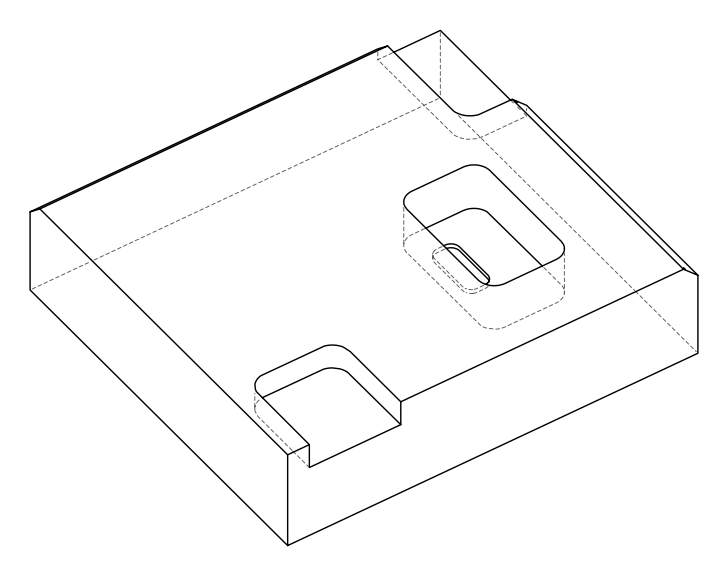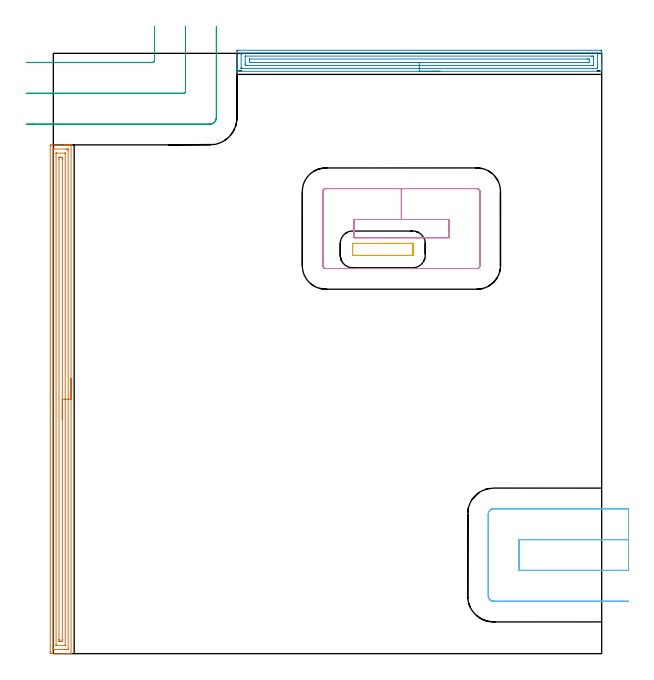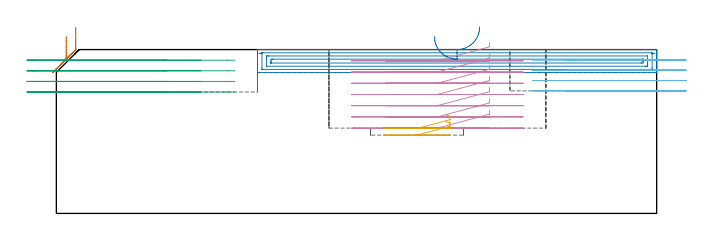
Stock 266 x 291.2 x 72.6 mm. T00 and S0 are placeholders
(PLAN: 6 operations, 3 tool changes, 26.2 min)
(1 AREA_MILL | FG_CHAMFER_SURFACE | UGT0205_001 | 8.12 min | 12885 mm3)
(2 AREA_MILL_1 | FG_CHAMFER_SURFACE_1 | UGT0205_001 | 5.89 min | 9517 mm3)
(3 MILL_CORNER_NOTCH_RECTANGULAR | CORNER_NOTCH_RECTANGULAR | UGT0201_094 | Follow Part, ap 5, ae 75% | 2.9 min | 73044 mm3)
(4 MILL_RECTANGULAR_POCKET | POCKET_RECTANGULAR_STRAIGHT | UGT0201_094 | Follow Part, ap 5, ae 75% | 5.83 min | 192806 mm3)
(5 MILL_RECTANGULAR_POCKET_1 | POCKET_RECTANGULAR_STRAIGHT_1 | NXT0201_011 | Follow Part, ap 3, ae 75% | 0.48 min | 2169 mm3)
(6 MILL_SLOT | SLOT_PARTIAL_RECTANGULAR | UGT0201_094 | Follow Part, ap 5, ae 75% | 2.98 min | 75963 mm3)
(TOOL UGT0205_001 | Chamfer Mill 20 x 3 x 45 deg. | D20 FL50 Z2)
(TOOL UGT0201_094 | End mill 20 mm | D20 FL38 Z4)
(TOOL NXT0201_011 | ENDMILL 12mm [2P460-1200-NA 1630] | D12 FL38 Z6)
(OP 1 AREA_MILL)
G17 G21 G94 G90
T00 M6
G54
G17 G0 G90 X8.6 Y133.4 S1061 M3
G43 Z82.6 H0
G94 G1 Y133.362 Z81.728 F250.
Y133.248 Z80.863
Y133.059 Z80.012
Y132.797 Z79.18
Y132.463 Z78.374
Y132.06 Z77.6
Y131.592 Z76.864
Y131.06 Z76.172
Y130.471 Z75.529
Y129.828 Z74.939
Y129.136 Z74.408
Y128.4 Z73.94
Y127.626 Z73.537
Y126.82 Z73.203
Y125.988 Z72.941
Y125.137 Z72.752
Y124.272 Z72.638
Y123.4 Z72.6
Y0.167
X8.597 Y0.01 Z72.588
X8.548 Y0.007 Z72.539
X8.158 Y0. Z72.158
X7.781 Z71.781
X7.116 Z71.111
X5.892 Z69.889
X5.333 Z69.327
X4.721 Z68.716
X-0.908 Y0.001 Z63.09
X-1.151 Y0.002 Z62.846
X-1.492 Y0.007 Z62.506
X-1.494 Y0.026 Z62.504
X-1.499 Y0.613 Z62.501
X-1.5 Y1.206 Z62.5
Y246.187
X-1.497 Y246.49 Z62.502
X-1.492 Y246.79 Z62.506
X-1.187 Y246.8 Z62.81
X5.333 Z69.327
X5.892 Z69.889
X6.225 Z70.221
X6.784 Z70.78
X7.116 Z71.111
X7.781 Z71.781
X8.158 Z72.158
X8.548 Y246.793 Z72.539
X8.597 Y246.79 Z72.588
X8.6 Y246.633 Z72.6
Y123.4
X7.186 Z71.186
X7.185 Y2.26 Z71.185
X7.182 Y2.12 Z71.182
X7.179 Y2.029 Z71.179
X7.173 Y2.009 Z71.173
X7.165 Y2.007 Z71.165
X7.116 Y2.004 Z71.116
X6.623 Y2. Z70.623
X0.875 Z64.875
X0.381 Y2.001 Z64.381
X-0.016 Y2.008 Z63.984
X-0.067 Y2.01 Z63.933
X-0.079 Y2.19 Z63.921
X-0.084 Y2.329 Z63.916
X-0.085 Y2.399 Z63.915
Y244.541
X-0.082 Y244.68 Z63.918
X-0.079 Y244.771 Z63.921
X-0.073 Y244.791 Z63.927
X-0.065 Y244.793 Z63.935
X-0.016 Y244.796 Z63.984
X0.477 Y244.8 Z64.477
X6.225 Z70.225
X6.719 Y244.799 Z70.719
X7.116 Y244.792 Z71.116
X7.167 Y244.79 Z71.167
X7.179 Y244.61 Z71.179
X7.184 Y244.471 Z71.184
X7.185 Y244.401 Z71.185
X7.186 Y123.4 Z71.186
X5.772 Z69.772
X5.771 Y4.185 Z69.771
X5.77 Y4.075 Z69.77
X5.767 Y4.022 Z69.767
X5.766 Y4.015 Z69.766
X5.754 Y4.01 Z69.754
X5.702 Y4.005 Z69.702
X5.517 Y4.001 Z69.517
X1.582 Z65.582
X1.459 Y4.002 Z65.459
X1.361 Y4.007 Z65.361
X1.334 Y4.01 Z65.334
X1.333 Y4.015 Z65.333
X1.331 Y4.039 Z65.331
X1.329 Y4.185 Z65.329
Y242.615
X1.33 Y242.725 Z65.33
X1.333 Y242.778 Z65.333
X1.334 Y242.785 Z65.334
X1.346 Y242.79 Z65.346
X1.398 Y242.795 Z65.398
X1.583 Y242.799 Z65.583
X5.518 Z69.518
X5.641 Y242.798 Z69.641
X5.739 Y242.793 Z69.739
X5.766 Y242.79 Z69.766
X5.767 Y242.785 Z69.767
X5.769 Y242.761 Z69.769
X5.771 Y242.615 Z69.771
X5.772 Y123.4 Z69.772
X4.357 Z68.357
Y6.864
X4.353 Y6.06 Z68.353
X4.35 Y6.011 Z68.35
X4.304 Y6.007 Z68.304
X4.197 Y6.003 Z68.197
X3.981 Y6.001 Z67.981
X3.55 Y6. Z67.55
X3.106 Y6.001 Z67.106
X2.899 Y6.003 Z66.899
X2.795 Y6.006 Z66.795
X2.75 Y6.01 Z66.75
X2.749 Y6.046 Z66.749
X2.743 Y6.779 Z66.743
Y6.864
Y239.936
X2.747 Y240.74 Z66.747
X2.749 Y240.789 Z66.749
X2.796 Y240.793 Z66.796
X2.903 Y240.797 Z66.903
X3.119 Y240.799 Z67.119
X3.55 Y240.8 Z67.55
X3.994 Y240.799 Z67.994
X4.201 Y240.797 Z68.201
X4.305 Y240.794 Z68.305
X4.35 Y240.79 Z68.35
X4.351 Y240.754 Z68.351
X4.357 Y240.021 Z68.357
Y239.936
Y123.4
Y122.528 Z68.395
Y121.664 Z68.509
Y120.812 Z68.698
Y119.98 Z68.96
Y119.174 Z69.294
Y118.4 Z69.697
Y117.664 Z70.166
Y116.972 Z70.697
Y116.329 Z71.286
Y115.74 Z71.929
Y115.209 Z72.622
Y114.74 Z73.357
Y114.337 Z74.131
Y114.003 Z74.937
Y113.741 Z75.769
Y113.552 Z76.621
Y113.438 Z77.486
Y113.4 Z78.357
G0 Z82.6
M5
M2
(OP 2 AREA_MILL_1)
G17 G21 G94 G90
T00 M6
G54
G17 G0 G90 X187.55 Y282.5 S1061 M3
G43 Z82.6 H0
G94 G1 X187.512 Z81.728 F250.
X187.398 Z80.863
X187.209 Z80.012
X186.947 Z79.18
X186.613 Z78.374
X186.21 Z77.6
X185.741 Z76.864
X185.21 Z76.172
X184.621 Z75.529
X183.978 Z74.939
X183.286 Z74.408
X182.55 Z73.94
X181.776 Z73.537
X180.97 Z73.203
X180.138 Z72.941
X179.286 Z72.752
X178.422 Z72.638
X177.55 Z72.6
X89.252
X89.11 Y282.503 Z72.588
X89.106 Y282.559 Z72.532
X89.1 Y282.928 Z72.171
Y283.415 Z71.684
Y284.023 Z71.072
Y285.222 Z69.875
Y285.812 Z69.282
X89.101 Y292.071 Z63.026
X89.103 Y292.667 Z62.43
X89.107 Y292.692 Z62.406
X89.698 Y292.7 Z62.4
X265.402
X265.669 Y292.697 Z62.402
X265.99 Y292.692 Z62.406
X266. Y292.366 Z62.731
Y285.812 Z69.282
Y285.222 Z69.875
Y284.918 Z70.179
Y284.328 Z70.769
Y284.023 Z71.072
Y283.415 Z71.684
Y282.928 Z72.171
X265.993 Y282.559 Z72.532
X265.99 Y282.503 Z72.588
X265.848 Y282.5 Z72.6
X177.55
Y283.914 Z71.186
X91.481
X91.373 Y283.916 Z71.184
X91.155 Y283.921 Z71.179
X91.109 Y283.923 Z71.177
X91.106 Y283.936 Z71.164
X91.102 Y283.969 Z71.131
X91.101 Y284.023 Z71.077
X91.1 Y284.406 Z70.694
X91.101 Y290.664 Z64.436
X91.107 Y291.177 Z63.923
X91.11 Y291.266 Z63.834
X91.265 Y291.279 Z63.821
X91.375 Y291.284 Z63.816
X91.481 Y291.285 Z63.815
X263.618 Y291.286 Z63.814
X263.727 Y291.285 Z63.815
X263.944 Y291.28 Z63.82
X263.991 Y291.277 Z63.823
X263.994 Y291.264 Z63.836
X263.998 Y291.231 Z63.869
X263.999 Y291.177 Z63.923
X264. Y290.794 Z64.306
X263.999 Y284.536 Z70.564
X263.993 Y284.023 Z71.077
X263.99 Y283.934 Z71.166
X263.835 Y283.921 Z71.179
X263.725 Y283.916 Z71.184
X263.618 Y283.915 Z71.185
X177.55 Y283.914 Z71.186
Y285.328 Z69.772
X94.157 Y285.329 Z69.771
X93.746
X93.265 Y285.333 Z69.767
X93.114 Y285.335 Z69.765
X93.105 Y285.646 Z69.454
X93.101 Y285.812 Z69.288
X93.1 Y285.977 Z69.123
Y286.706 Z68.394
Y289.554 Z65.546
X93.102 Y289.72 Z65.38
X93.106 Y289.83 Z65.27
X93.11 Y289.866 Z65.234
X93.117 Y289.867 Z65.233
X93.145 Y289.87 Z65.23
X93.265 Y289.871 Z65.229
X260.943
X261.354
X261.835 Y289.867 Z65.233
X261.985 Y289.865 Z65.235
X261.995 Y289.554 Z65.546
X261.998 Y289.388 Z65.712
X262. Y289.223 Z65.877
Y288.494 Z66.606
Y285.646 Z69.454
X261.998 Y285.48 Z69.62
X261.994 Y285.37 Z69.73
X261.99 Y285.335 Z69.765
X261.983 Y285.333 Z69.767
X261.955 Y285.33 Z69.77
X261.835 Y285.329 Z69.771
X177.55 Y285.328 Z69.772
Y286.743 Z68.357
X95.941
X95.903 Y286.744 Z68.356
X95.11 Y286.762 Z68.338
X95.1 Y287.549 Z67.551
Y287.6 Z67.5
X95.104 Y288.439 Z66.661
X95.109 Y288.451 Z66.649
X95.114 Y288.454 Z66.646
X95.139 Y288.456 Z66.644
X95.193 Y288.457 Z66.643
X95.3
X259.159
X259.197
X259.99 Y288.438 Z66.662
X260. Y287.651 Z67.449
Y287.6 Z67.5
X259.996 Y286.761 Z68.339
X259.991 Y286.749 Z68.351
X259.986 Y286.747 Z68.353
X259.961 Y286.744 Z68.356
X259.907 Y286.743 Z68.357
X259.8
X177.55
X176.678 Z68.395
X175.813 Z68.509
X174.962 Z68.698
X174.13 Z68.96
X173.324 Z69.294
X172.55 Z69.697
X171.814 Z70.166
X171.122 Z70.697
X170.479 Z71.286
X169.89 Z71.929
X169.358 Z72.622
X168.89 Z73.357
X168.487 Z74.131
X168.153 Z74.937
X167.891 Z75.769
X167.702 Z76.621
X167.588 Z77.486
X167.55 Z78.357
G0 Z82.6
M5
M2
(OP 3 MILL_CORNER_NOTCH_RECTANGULAR)
G17 G21 G94 G90
T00 M6
G54
G17 G0 G90 X-13. Y286.8 S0 M3
G43 Z82.6 H0
Z67.9
G94 G1 X-10. F250.
X48.104 F500.
G3 X49.1 Y287.796 R1.
G1 Y301.2
Y304.2 F250.
G0 Z82.6
X-13. Y271.8
Z67.9
G1 X-10.
X63.104 F500.
G3 X64.1 Y272.796 R1.
G1 Y301.2
Y304.2 F250.
G0 Z82.6
X-13. Y256.8
Z67.9
G1 X-10.
X75.8 F500.
G3 X79.1 Y260.1 R3.3
G1 Y301.2
Y304.2 F250.
G0 Z82.6
X-13. Y286.8
Z63.2
G1 X-10.
X48.104 F500.
G3 X49.1 Y287.796 R1.
G1 Y301.2
Y304.2 F250.
G0 Z82.6
X-13. Y271.8
Z63.2
G1 X-10.
X63.104 F500.
G3 X64.1 Y272.796 R1.
G1 Y301.2
Y304.2 F250.
G0 Z82.6
X-13. Y256.8
Z63.2
G1 X-10.
X75.8 F500.
G3 X79.1 Y260.1 R3.3
G1 Y301.2
Y304.2 F250.
G0 Z82.6
X-13. Y286.8
Z58.5
G1 X-10.
X48.105 F500.
G3 X49.1 Y287.796 R1.
G1 Y301.2
Y304.2 F250.
G0 Z82.6
X-13. Y271.8
Z58.5
G1 X-10.
X63.104 F500.
G3 X64.1 Y272.796 R1.
G1 Y301.2
Y304.2 F250.
G0 Z82.6
X-13. Y256.8
Z58.5
G1 X-10.
X75.8 F500.
G3 X79.1 Y260.1 R3.3
G1 Y301.2
Y304.2 F250.
G0 Z82.6
X-13. Y286.8
Z53.8
G1 X-10.
X48.105 F500.
G3 X49.1 Y287.796 R1.
G1 Y301.2
Y304.2 F250.
G0 Z82.6
X-13. Y271.8
Z53.8
G1 X-10.
X63.104 F500.
G3 X64.1 Y272.796 R1.
G1 Y301.2
Y304.2 F250.
G0 Z82.6
X-13. Y256.8
Z53.8
G1 X-10.
X75.8 F500.
G3 X79.1 Y260.1 R3.3
G1 Y301.2
Y304.2 F250.
G0 Z82.6
M5
M2
(OP 4 MILL_RECTANGULAR_POCKET)
G17 G21 G94 G90
T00 M6
G54
G17 G0 G90 X191.9 Y203.9 S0 M3
G43 Z82.6 H0
Z75.6
G94 G1 Y210.6 Z73.805 F250.
X168.85 Z67.628
X145.8 F500.
Y201.8
X191.9
Y210.6
X168.85
Y225.6
X132.2
G3 X130.8 Y224.2 R1.4
G1 Y188.2
G3 X132.2 Y186.8 R1.4
G1 X205.5
G3 X206.9 Y188.2 R1.4
G1 Y224.2
G3 X205.5 Y225.6 R1.4
G1 X168.85
X167.85
G0 X191.9 Y203.9 Z70.628
G1 Y210.6 Z68.833 F250.
X168.85 Z62.657
X145.8 F500.
Y201.8
X191.9
Y210.6
X168.85
Y225.6
X132.2
G3 X130.8 Y224.2 R1.4
G1 Y188.2
G3 X132.2 Y186.8 R1.4
G1 X205.5
G3 X206.9 Y188.2 R1.4
G1 Y224.2
G3 X205.5 Y225.6 R1.4
G1 X168.85
X167.85
G0 X191.9 Y203.9 Z65.657
G1 Y210.6 Z63.862 F250.
X168.85 Z57.686
X145.8 F500.
Y201.8
X191.9
Y210.6
X168.85
Y225.6
X132.2
G3 X130.8 Y224.2 R1.4
G1 Y188.2
G3 X132.2 Y186.8 R1.4
G1 X205.5
G3 X206.9 Y188.2 R1.4
G1 Y224.2
G3 X205.5 Y225.6 R1.4
G1 X168.85
X167.85
G0 X191.9 Y203.9 Z60.686
G1 Y210.6 Z58.89 F250.
X168.85 Z52.714
X145.8 F500.
Y201.8
X191.9
Y210.6
X168.85
Y225.6
X132.2
G3 X130.8 Y224.2 R1.4
G1 Y188.2
G3 X132.2 Y186.8 R1.4
G1 X205.5
G3 X206.9 Y188.2 R1.4
G1 Y224.2
G3 X205.5 Y225.6 R1.4
G1 X168.85
X167.85
G0 X191.9 Y203.9 Z55.714
G1 Y210.6 Z53.919 F250.
X168.85 Z47.743
X145.8 F500.
Y201.8
X191.9
Y210.6
X168.85
Y225.6
X132.2
G3 X130.8 Y224.2 R1.4
G1 Y188.2
G3 X132.2 Y186.8 R1.4
G1 X205.5
G3 X206.9 Y188.2 R1.4
G1 Y224.2
G3 X205.5 Y225.6 R1.4
G1 X168.85
X167.85
G0 X191.9 Y203.9 Z50.743
G1 Y210.6 Z48.948 F250.
X168.85 Z42.771
X145.8 F500.
Y201.8
X191.9
Y210.6
X168.85
Y225.6
X132.2
G3 X130.8 Y224.2 R1.4
G1 Y188.2
G3 X132.2 Y186.8 R1.4
G1 X205.5
G3 X206.9 Y188.2 R1.4
G1 Y224.2
G3 X205.5 Y225.6 R1.4
G1 X168.85
X167.85
G0 X191.9 Y203.9 Z45.771
G1 Y210.6 Z43.976 F250.
X168.85 Z37.8
X145.8 F500.
Y201.8
X191.9
Y210.6
X168.85
Y225.6
X132.2
G3 X130.8 Y224.2 R1.4
G1 Y188.2
G3 X132.2 Y186.8 R1.4
G1 X205.5
G3 X206.9 Y188.2 R1.4
G1 Y224.2
G3 X205.5 Y225.6 R1.4
G1 X168.85
X167.85
G0 Z82.6
M5
M2
(OP 5 MILL_RECTANGULAR_POCKET_1)
G17 G21 G94 G90
T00 M6
G54
G17 G0 G90 X172.649 Y193.2 S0 M3
G43 Z82.6 H1
Z43.531
G94 G1 X174.3 Z43.088 F250.
X174.332 Z43.08
X174.374 Y193.226 Z43.067
X174.4 Y193.268 Z43.053
Y198.932 Z41.536
X174.374 Y198.974 Z41.522
X174.332 Y199. Z41.509
X174.3 Z41.501
X159.8 Z37.615
X145.3 F500.
X145.245 Y198.995
X145.205 Y198.955
X145.2 Y198.9
Y193.3
X145.205 Y193.245
X145.245 Y193.205
X145.3 Y193.2
X174.3
X174.355 Y193.205
X174.395 Y193.245
X174.4 Y193.3
Y198.9
X174.395 Y198.955
X174.355 Y198.995
X174.3 Y199.
X159.8
X158.8
G0 X172.649 Y193.2 Z40.615
G1 X174.3 Z40.173 F250.
X174.332 Z40.165
X174.374 Y193.226 Z40.151
X174.4 Y193.268 Z40.138
Y198.932 Z38.62
X174.374 Y198.974 Z38.607
X174.332 Y199. Z38.594
X174.3 Z38.585
X159.8 Z34.7
X145.3 F500.
X145.245 Y198.995
X145.205 Y198.955
X145.2 Y198.9
Y193.3
X145.205 Y193.245
X145.245 Y193.205
X145.3 Y193.2
X174.3
X174.355 Y193.205
X174.395 Y193.245
X174.4 Y193.3
Y198.9
X174.395 Y198.955
X174.355 Y198.995
X174.3 Y199.
X159.8
X158.8
G0 Z82.6
M5
M2
(OP 6 MILL_SLOT)
G17 G21 G94 G90
T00 M6
G54
G17 G0 G90 X279. Y55.3 S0 M3
G43 Z82.6 H0
Z68.025
G94 G1 X276. F250.
X226. F500.
Y40.4
X276.
X279. F250.
Y70.3
X276.
X213.6 F500.
G3 X211. Y67.7 R2.6
G1 Y28.
G3 X213.6 Y25.4 R2.6
G1 X276.
X279. F250.
G0 Y55.3 Z63.45
G1 X276.
X226. F500.
Y40.4
X276.
X279. F250.
Y70.3
X276.
X213.6 F500.
G3 X211. Y67.7 R2.6
G1 Y28.
G3 X213.6 Y25.4 R2.6
G1 X276.
X279. F250.
G0 Y55.3 Z58.875
G1 X276.
X226. F500.
Y40.4
X276.
X279. F250.
Y70.3
X276.
X213.6 F500.
G3 X211. Y67.7 R2.6
G1 Y28.
G3 X213.6 Y25.4 R2.6
G1 X276.
X279. F250.
G0 Y55.3 Z54.3
G1 X276.
X226. F500.
Y40.4
X276.
X279. F250.
Y70.3
X276.
X213.6 F500.
G3 X211. Y67.7 R2.6
G1 Y28.
G3 X213.6 Y25.4 R2.6
G1 X276.
X279. F250.
G0 Z82.6
M5
M2
